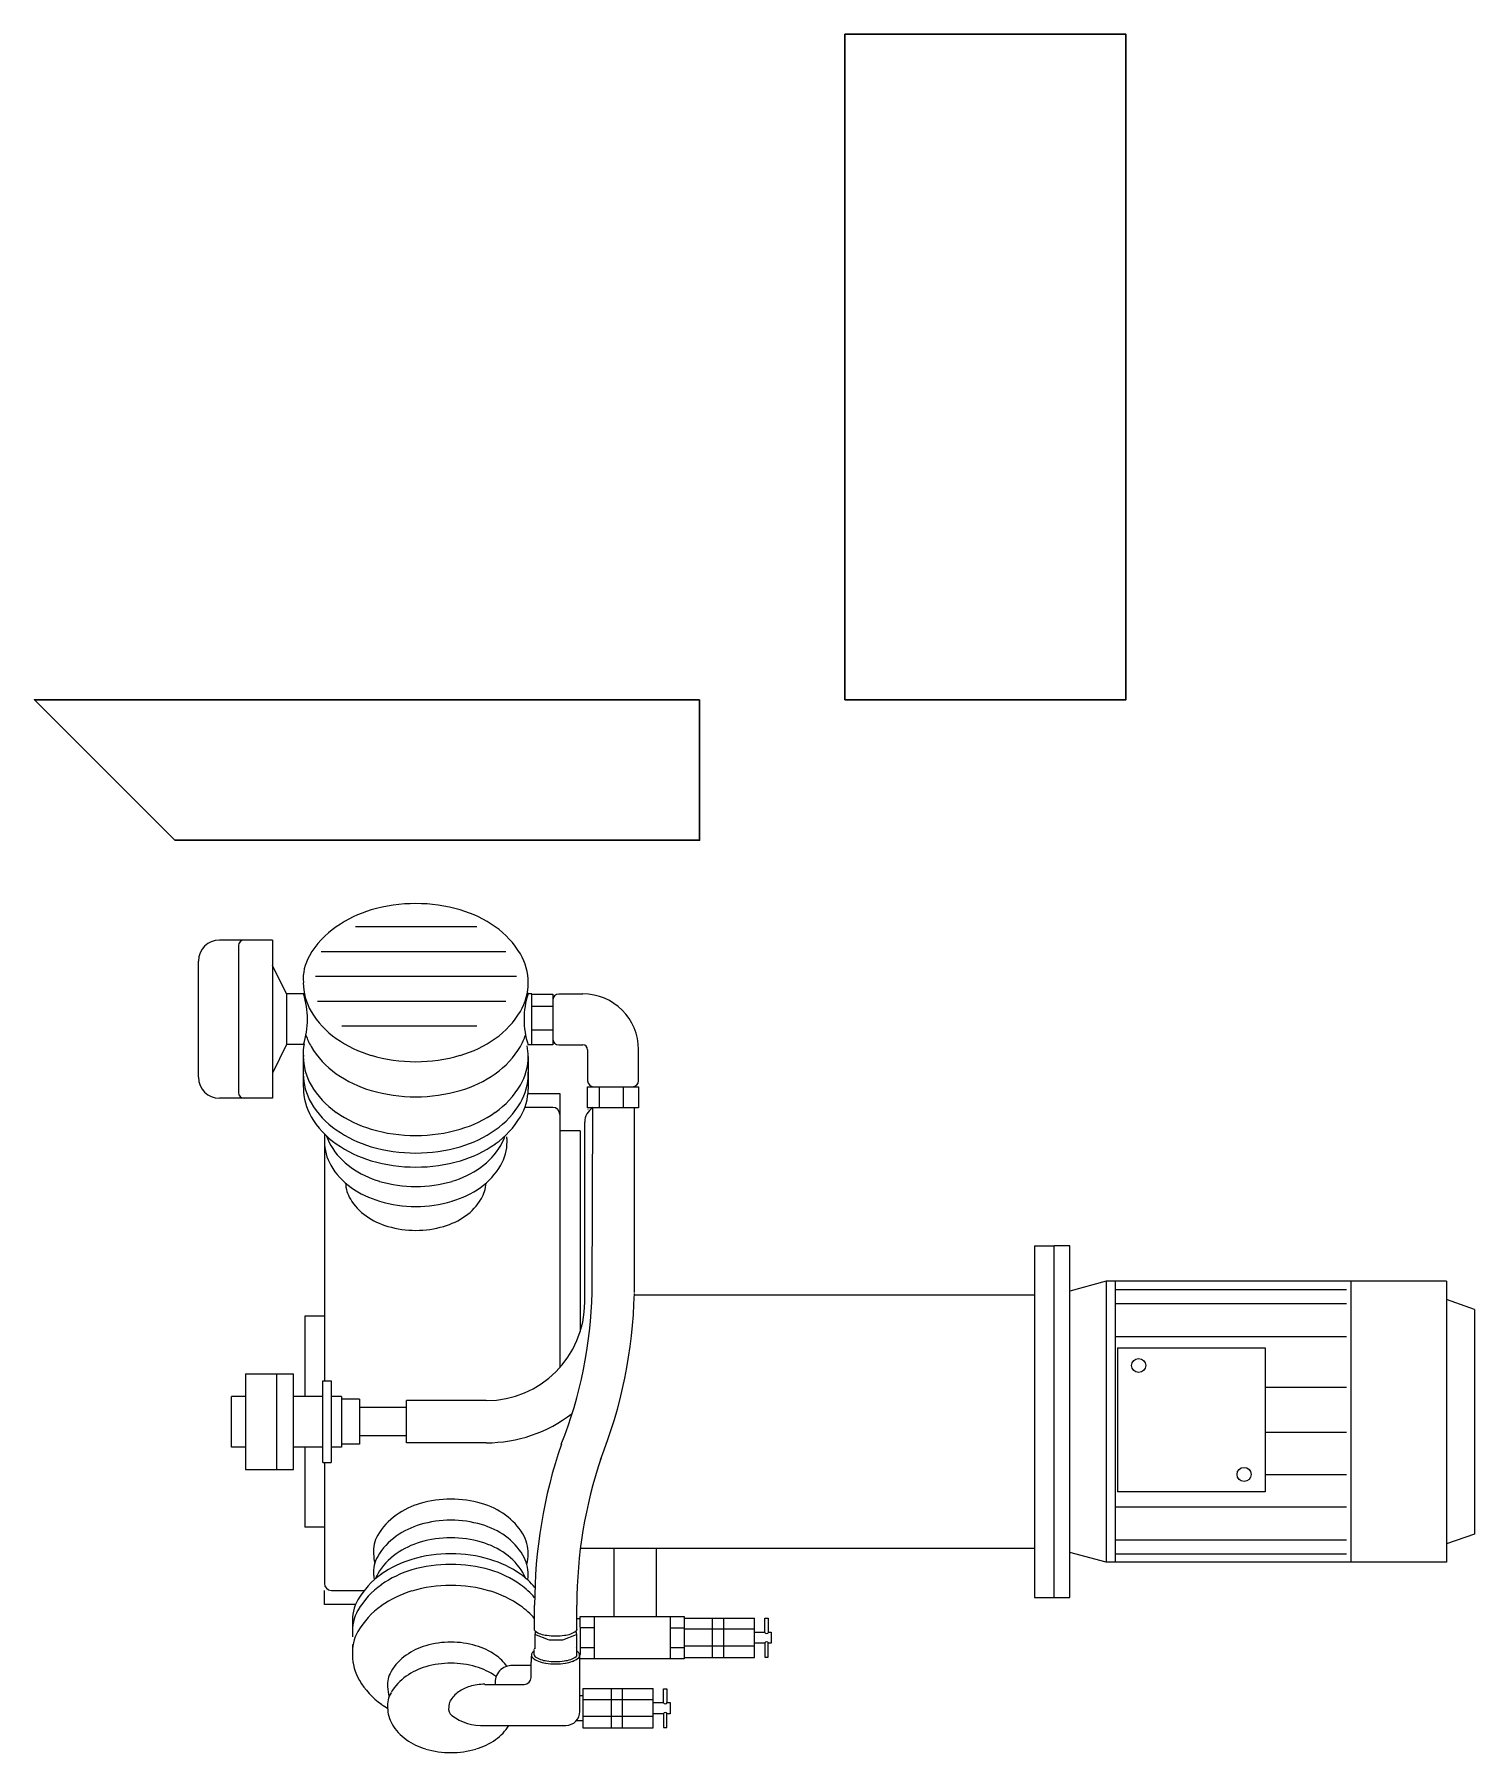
# Model space of a CAD drawing. Header units: millimetres. Extents: x -1838618 to -1600818, y -1770412 to -1553248.
# Drawn here: x -1775014 to -1773477, y -1691224 to -1689391 of the extents above; entities that cross this region are included whole.
import ezdxf

# ---------------------------------------------------------------- set-up
doc = ezdxf.new("R2010")
doc.units = ezdxf.units.MM
doc.header["$LTSCALE"] = 100
doc.layers.add('412equipment', color=6, linetype='Continuous')
doc.layers.add('Vent', color=181, linetype='Continuous', lineweight=30)

# ---------------------------------------------------------------- blocks, each defined once
blk = doc.blocks.new('ENGINEER')
at = {"color": 9}
for p, q in [((-8182.4, 4788.5), (-8217.4, 4788.5)), ((-8160.9, 4788.5), (-8182.4, 4788.5)), ((-8160.9, 4788.5), (-8160.9, 4619.6)), ((-8072.3, 4802.9), (-7942.9, 4802.9)), ((-8197.1, 4782.5), (-8197.1, 4625.6)), ((-8108.9, 4776.3), (-7911.8, 4776.3)), ((-8239.9, 4642.1), (-8239.9, 4766)), ((-8146, 4731.2), (-8160.9, 4761.5)), ((-8114.9, 4749.8), (-7900.3, 4749.8)), ((-8126.8, 4731.2), (-8146, 4731.2)), ((-8146, 4731.2), (-8146, 4676.9)), ((-7884.1, 4731.2), (-7888.2, 4731.2)), ((-7884.1, 4676.9), (-7884.1, 4731.2)), ((-7884.1, 4725.6), (-7884.1, 4730.9)), ((-7884.1, 4730.9), (-7861.8, 4730.9)), ((-7861.8, 4730.9), (-7861.8, 4676.6)), ((-7829.7, 4730.9), (-7855.4, 4730.9)), ((-8112.7, 4723.3), (-7911.8, 4723.3)), ((-7884.2, 4718.1), (-7861.8, 4718.1)), ((-8086.9, 4696.8), (-7942.9, 4696.8)), ((-8146, 4676.9), (-8160.9, 4646.5)), ((-8141.8, 4676.9), (-8146, 4676.9)), ((-8131.9, 4676.9), (-8141.8, 4676.9)), ((-8127.8, 4676.9), (-8131.9, 4676.9)), ((-7888.2, 4676.9), (-7884.1, 4676.9)), ((-7884.2, 4692.6), (-7861.8, 4692.6)), ((-7884.2, 4676.6), (-7884.2, 4679.8)), ((-7861.8, 4676.6), (-7884.2, 4676.6)), ((-7855.4, 4676.6), (-7829.7, 4676.6)), ((-8128.1, 4670.1), (-8128.1, 4635.4)), ((-7887.9, 4664.2), (-7887.9, 4629.5)), ((-7824.6, 4671.5), (-7824.6, 4638.4)), ((-7770.2, 4638.4), (-7770.2, 4671.5)), ((-7888.2, 4624.9), (-7854.2, 4624.9)), ((-7854.2, 4624.9), (-7854.2, 4602.4)), ((-7824.6, 4632), (-7770.2, 4632)), ((-7824.6, 4609.6), (-7824.6, 4632)), ((-7811.8, 4609.6), (-7811.8, 4632)), ((-7786.2, 4609.6), (-7786.2, 4632)), ((-7770.2, 4632), (-7770.2, 4609.6)), ((-8182.4, 4619.6), (-8217.4, 4619.6)), ((-8160.9, 4619.6), (-8182.4, 4619.6)), ((-7861.7, 4609.9), (-7891.6, 4609.9)), ((-7854.2, 4602.4), (-7854.2, 4332.3)), ((-7770.2, 4609.6), (-7824.6, 4609.6)), ((-7824.1, 4607.7), (-7824.2, 4607.7)), ((-7819.7, 4412.5), (-7819, 4609.6)), ((-7774.7, 4412.5), (-7774.7, 4609.6)), ((-7832.5, 4585), (-7854.2, 4585)), ((-7832.5, 4585), (-7832.5, 4370.7)), ((-7827.7, 4402), (-7827.7, 4594.2)), ((-8105.4, 4581.6), (-8105.5, 4318)), ((-7347.5, 4462), (-7347.5, 4087)), ((-7347.5, 4462), (-7326.5, 4462)), ((-7326.5, 4087), (-7326.5, 4462)), ((-7310, 4462), (-7326.5, 4462)), ((-7310, 4087), (-7310, 4462)), ((-7271, 4424.4), (-7310, 4413.9)), ((-7271, 4424.4), (-7271, 4124.6)), ((-6907.9, 4424.4), (-7271, 4424.4)), ((-7261.5, 4424.4), (-7261.5, 4124.6)), ((-7009.9, 4424.4), (-7009.9, 4124.6)), ((-6907.9, 4424.4), (-6907.9, 4124.6)), ((-7347.5, 4409.5), (-7774.7, 4409.5)), ((-7261.5, 4415.5), (-7014.8, 4415.5)), ((-6877.9, 4394.4), (-6907.9, 4405)), ((-8126.5, 4387), (-8126.5, 4301.5)), ((-7261.5, 4400.5), (-7014.8, 4400.5)), ((-6877.9, 4394.4), (-6877.9, 4154.6)), ((-7261.5, 4365.5), (-7014.8, 4365.5)), ((-7259, 4353.3), (-7259, 4199.5)), ((-7259, 4353.3), (-7101.5, 4353.3)), ((-7101.5, 4353.3), (-7101.5, 4199.5)), ((-8189.5, 4325.5), (-8189.5, 4223.5)), ((-8189.5, 4325.5), (-8138.5, 4325.5)), ((-8156.5, 4325.5), (-8156.5, 4223.5)), ((-8138.5, 4223.5), (-8138.5, 4325.5)), ((-8107.3, 4231), (-8107.3, 4318)), ((-8107.3, 4318), (-8098.3, 4318)), ((-8098.3, 4318), (-8098.3, 4231)), ((-7101.5, 4311.2), (-7014.8, 4311.2)), ((-8204.5, 4247.5), (-8204.5, 4301.5)), ((-8189.5, 4301.5), (-8204.5, 4301.5)), ((-8107.3, 4301.5), (-8138.5, 4301.5)), ((-8087.4, 4301.5), (-8098.3, 4301.5)), ((-8087.4, 4301.5), (-8087.4, 4247.5)), ((-8067.9, 4298.5), (-8087.4, 4298.5)), ((-8067.9, 4298.5), (-8067.9, 4250.5)), ((-8017.8, 4252), (-8017.8, 4297)), ((-7101.5, 4263.2), (-7014.8, 4263.2)), ((-8189.5, 4247.5), (-8204.5, 4247.5)), ((-8107.3, 4247.5), (-8138.5, 4247.5)), ((-8126.5, 4247.5), (-8126.5, 4162)), ((-8087.4, 4247.5), (-8098.3, 4247.5)), ((-8067.9, 4250.5), (-8087.4, 4250.5)), ((-8189.5, 4223.5), (-8138.5, 4223.5)), ((-8107.3, 4231), (-8098.3, 4231)), ((-8105.5, 4231), (-8105.5, 4102)), ((-7101.5, 4218.2), (-7014.8, 4218.2)), ((-7101.5, 4199.5), (-7259, 4199.5)), ((-7261.5, 4183.5), (-7014.8, 4183.5)), ((-7261.5, 4148.5), (-7014.8, 4148.5)), ((-6877.9, 4154.6), (-6907.9, 4144.1)), ((-7832.4, 4139.5), (-7347.5, 4139.5)), ((-7796.5, 4139.5), (-7796.5, 4066.5)), ((-7751.5, 4139.5), (-7751.5, 4066.5)), ((-7271, 4124.6), (-7310, 4135.1)), ((-7261.5, 4133.5), (-7014.8, 4133.5)), ((-6907.9, 4124.6), (-7271, 4124.6)), ((-8105.5, 4079.5), (-8105.5, 4094.5)), ((-8098, 4094.5), (-8062.9, 4094.5)), ((-8072.3, 4079.5), (-8105.5, 4079.5)), ((-7881.2, 4052), (-7881.2, 4078.8)), ((-7836.2, 4051.8), (-7836.2, 4078.8)), ((-7347.5, 4087), (-7310, 4087)), ((-7832.5, 4064.1), (-7836.2, 4064.1)), ((-7832.5, 4055.1), (-7832.5, 4066.5)), ((-7832.5, 4066.5), (-7721.5, 4066.5)), ((-7832.5, 4055.1), (-7832.5, 4028)), ((-7817.5, 4054.5), (-7832.5, 4054.5)), ((-7817.5, 4066.5), (-7817.5, 4021.5)), ((-7736.5, 4066.5), (-7736.5, 4021.5)), ((-7736.5, 4054.5), (-7721.5, 4054.5)), ((-7721.5, 4066.5), (-7721.5, 4021.5)), ((-7721.5, 4065), (-7646.5, 4065)), ((-7646.5, 4053), (-7721.5, 4053)), ((-7691.5, 4065), (-7691.5, 4023)), ((-7679.5, 4065), (-7679.5, 4023)), ((-7646.5, 4023), (-7646.5, 4065)), ((-7635.3, 4049.3), (-7635.3, 4064.7)), ((-7635.3, 4064.7), (-7631.8, 4064.7)), ((-7631.8, 4064.7), (-7631.8, 4049.3)), ((-7880.2, 4050.9), (-7881, 4047.5)), ((-7866.2, 4041.8), (-7881, 4047.5)), ((-7881, 4047.5), (-7881, 4032)), ((-7865.9, 4041.8), (-7851.4, 4041.8)), ((-7851.1, 4041.8), (-7836.4, 4047.5)), ((-7837.1, 4050.9), (-7836.4, 4047.5)), ((-7836.4, 4047.5), (-7836.4, 4032)), ((-7646.5, 4035), (-7721.5, 4035)), ((-7646.5, 4050), (-7635.3, 4050)), ((-7635.3, 4038), (-7646.5, 4038)), ((-7635.3, 4038.7), (-7635.3, 4023.3)), ((-7631.8, 4050), (-7628.5, 4050)), ((-7631.8, 4023.3), (-7631.8, 4038.7)), ((-7628.5, 4038), (-7631.8, 4038)), ((-7628.5, 4050), (-7628.5, 4038)), ((-7884.9, 4001.7), (-7884.9, 4018.1)), ((-7881.5, 4025.8), (-7881.5, 4031.5)), ((-7835.9, 4025.8), (-7835.9, 4031.5)), ((-7832.8, 3965.4), (-7832.8, 4018.1)), ((-7832.5, 4033.5), (-7817.5, 4033.5)), ((-7832.5, 4028), (-7832.5, 4026.1)), ((-7721.5, 4021.5), (-7832.5, 4021.5)), ((-7736.5, 4033.5), (-7721.5, 4033.5)), ((-7721.5, 4023), (-7646.5, 4023)), ((-7635.3, 4023.3), (-7631.8, 4023.3)), ((-7885, 4014.3), (-7904.5, 4014.3)), ((-7934.3, 3994.2), (-7892.4, 3994.2)), ((-7832.1, 3982.3), (-7829.6, 3982.3)), ((-7829.6, 3989.8), (-7754.6, 3989.8)), ((-7829.6, 3989.8), (-7829.6, 3947.8)), ((-7799.6, 3989.8), (-7799.6, 3947.8)), ((-7787.6, 3989.8), (-7787.6, 3947.8)), ((-7754.6, 3947.8), (-7754.6, 3989.8)), ((-7743.5, 3989.5), (-7739.9, 3989.5)), ((-7743.5, 3974.2), (-7743.5, 3989.5)), ((-7739.9, 3989.5), (-7739.9, 3974.1)), ((-7754.6, 3977.8), (-7829.6, 3977.8)), ((-7754.6, 3974.8), (-7743.5, 3974.8)), ((-7743.5, 3962.8), (-7754.6, 3962.8)), ((-7743.5, 3963.5), (-7743.5, 3948.1)), ((-7739.9, 3974.8), (-7736.6, 3974.8)), ((-7739.9, 3948.1), (-7739.9, 3963.5)), ((-7736.6, 3962.8), (-7739.9, 3962.8)), ((-7736.6, 3974.8), (-7736.6, 3962.8)), ((-7934.3, 3950.4), (-7847.8, 3950.4)), ((-7829.6, 3955.3), (-7836.7, 3955.3)), ((-7754.6, 3959.8), (-7829.6, 3959.8)), ((-7829.6, 3947.8), (-7754.6, 3947.8)), ((-7743.5, 3948.1), (-7739.9, 3948.1))]:
    blk.add_line(p, q, dxfattribs=at)
at = {"color": 9, "linetype": 'Continuous'}
for p, q in [((-8105.5, 4387), (-8126.5, 4387)), ((-7932.7, 4297), (-8017.8, 4297)), ((-8017.8, 4289.5), (-8067.9, 4289.5)), ((-8017.8, 4259.5), (-8067.9, 4259.5)), ((-7932.7, 4252), (-8017.8, 4252)), ((-8105.5, 4162), (-8126.5, 4162))]:
    blk.add_line(p, q, dxfattribs=at)
at = {"color": 9}
for centre in [(-7236.5, 4334.5), (-7124, 4218.3)]:
    blk.add_circle(centre, 7.5, dxfattribs=at)
for centre, radius, start, end in [((-8008, 4657.3), 170.1, 90, 106.236), ((-8008, 4657.3), 170.1, 73.764, 90), ((-8020.2, 4699.4), 126.2, 106.236, 125.1087), ((-7995.7, 4699.4), 126.2, 54.8913, 73.764), ((-8217.4, 4766), 22.5, 90, 180), ((-8191.1, 4782.5), 6, 90, 180), ((-8035.3, 4720.8), 100.1, 125.1087, 149.4944), ((-7976.9, 4726.1), 93.6, 30.5056, 54.8913), ((-8080, 4747.2), 48.1, 149.4944, 184.9535), ((-7948.3, 4743), 60.3, 0, 30.5056), ((-8067.7, 4743), 60.3, 180, 210.5056), ((-8211.1, 4704), 87.6, 341.938, 18.062), ((-7948.3, 4743), 60.3, 329.4944, 0), ((-7804.8, 4704), 87.6, 161.938, 198.062), ((-7948.3, 4724.3), 60.3, 6.1939, 8.943), ((-7855.4, 4724.5), 6.39, 90, 180), ((-7829.7, 4671.5), 59.5, 0, 90), ((-8039, 4759.9), 93.6, 210.5056, 234.8913), ((-7976.9, 4759.9), 93.6, 305.1087, 329.4944), ((-8080, 4668.4), 48.1, 169.0185, 184.9535), ((-8067.7, 4705.5), 60.3, 197.7835, 210.5056), ((-8020.2, 4786.6), 126.2, 234.8913, 253.764), ((-7995.7, 4786.6), 126.2, 286.236, 305.1087), ((-7948.3, 4705.5), 60.3, 329.4944, 342.2165), ((-7855.4, 4683), 6.39, 180, 270), ((-7829.7, 4671.5), 5.11, 0, 90), ((-8067.7, 4664.3), 60.3, 180, 210.5056), ((-8039, 4722.4), 93.6, 210.5056, 234.8913), ((-8008, 4828.8), 170.1, 253.764, 270), ((-8008, 4828.8), 170.1, 270, 286.236), ((-7976.9, 4722.4), 93.6, 305.1087, 329.4944), ((-7948.3, 4664.3), 60.3, 329.4944, 0), ((-7948.3, 4664.3), 60.3, 0, 10.7511), ((-8217.4, 4642.1), 22.5, 180, 270), ((-8080, 4649.7), 48.1, 177.7678, 184.9535), ((-8080, 4653.4), 48.1, 183.1511, 184.9535), ((-8067.7, 4645.5), 60.3, 180, 210.5056), ((-8020.2, 4749.1), 126.2, 234.8913, 253.764), ((-7995.7, 4749.1), 126.2, 286.236, 305.1087), ((-7948.3, 4645.5), 60.3, 329.4944, 0), ((-7948.3, 4645.5), 60.3, 0, 1.7816), ((-8191.1, 4625.6), 6, 180, 270), ((-8080, 4634.7), 48.1, 179.0923, 184.9535), ((-8067.6, 4630.6), 60.3, 180, 210.5056), ((-8039, 4681.2), 93.6, 210.5056, 234.8913), ((-8008, 4791.3), 170.1, 253.764, 270), ((-8008, 4791.3), 170.1, 270, 286.236), ((-7976.9, 4681.2), 93.6, 305.1087, 329.4944), ((-7948.2, 4630.6), 60.3, 329.4944, 358.9254), ((-7818.2, 4638.4), 6.39, 180, 270), ((-7776.6, 4638.4), 6.39, 270, 0), ((-8039, 4662.4), 93.6, 210.5056, 234.8913), ((-8020.2, 4707.9), 126.2, 234.8913, 253.764), ((-7995.7, 4707.9), 126.2, 286.236, 305.1087), ((-7976.9, 4662.4), 93.6, 305.1087, 329.4944), ((-7861.7, 4602.4), 7.5, 0, 90), ((-7809.7, 4594.2), 18, 120.9999, 180), ((-8039, 4647.5), 93.6, 210.5056, 234.8913), ((-8020.2, 4689.1), 126.2, 234.8913, 253.764), ((-8008, 4750), 170.1, 253.764, 270), ((-8008, 4750), 170.1, 270, 286.236), ((-7995.7, 4689.1), 126.2, 286.236, 305.1087), ((-7976.9, 4647.5), 93.6, 305.1087, 329.4944), ((-8055.9, 4573.2), 49.5, 180, 210.3612), ((-8055.9, 4594.4), 49.5, 197.6841, 210.3612), ((-8032.9, 4607.9), 76.2, 210.3612, 234.7356), ((-8020.2, 4674.2), 126.2, 234.8913, 253.764), ((-8008, 4731.3), 170.1, 253.764, 270), ((-8008, 4731.3), 170.1, 270, 286.236), ((-7995.6, 4674.2), 126.2, 286.236, 305.1087), ((-7983, 4607.9), 76.2, 305.2644, 329.6388), ((-7960, 4594.4), 49.5, 329.6388, 342.3159), ((-7960, 4573.2), 49.5, 329.6388, 0), ((-7960, 4573.2), 49.5, 0, 6.1453), ((-8032.9, 4586.6), 76.2, 210.3612, 234.7356), ((-8007.9, 4716.3), 170.1, 253.764, 270), ((-8007.9, 4716.3), 170.1, 270, 286.236), ((-7983, 4586.6), 76.2, 305.2644, 329.6388), ((-8045.6, 4531.2), 37.4, 183.225, 210.6142), ((-8017.8, 4629.2), 102.3, 234.7356, 253.6751), ((-8007.9, 4662.8), 137.4, 253.6751, 270), ((-8007.9, 4662.8), 137.4, 270, 286.3249), ((-7998.1, 4629.2), 102.3, 286.3249, 305.2644), ((-7970.3, 4531.2), 37.4, 329.3858, 356.775), ((-8027.5, 4541.9), 58.4, 210.6142, 235.008), ((-8017.8, 4608), 102.3, 234.7356, 253.6751), ((-7998.1, 4608), 102.3, 286.3249, 305.2644), ((-7988.4, 4541.9), 58.4, 304.992, 329.3858), ((-8015.7, 4558.8), 79, 235.008, 253.8305), ((-8007.9, 4641.6), 137.4, 253.6751, 270), ((-8007.9, 4641.6), 137.4, 270, 286.3249), ((-8000.2, 4558.8), 79, 286.1695, 304.992), ((-8007.9, 4585.5), 106.8, 253.8305, 270), ((-8007.9, 4585.5), 106.8, 270, 286.1695), ((-7932.7, 4402), 105, 270, 0), ((-8292.5, 4424.5), 473, 338.4205, 358.5519), ((-8292.5, 4424.5), 518, 338.4205, 358.5519), ((-7932.7, 4402), 150, 270, 307.6368), ((-7349.4, 4078.8), 531.7, 161.1563, 180.0002), ((-7349.4, 4078.8), 486.7, 161.1563, 180.0002), ((-7978.8, 4104.1), 86.6, 106.3249, 125.2644), ((-7970.5, 4075.6), 116.3, 90, 106.3249), ((-7970.5, 4075.6), 116.3, 73.6751, 90), ((-7962.1, 4104.1), 86.6, 54.7356, 73.6751), ((-7989, 4118.4), 69, 125.2644, 149.6388), ((-7978.8, 4081.6), 86.6, 106.3249, 125.2644), ((-7970.5, 4053.1), 116.3, 90, 106.3249), ((-7970.5, 4053.1), 116.3, 73.6751, 90), ((-7962.1, 4081.6), 86.6, 54.7356, 73.6751), ((-7949.4, 4122.1), 64.5, 30.3612, 54.7356), ((-8019.6, 4136.4), 33.5, 149.6388, 184.9376), ((-7989, 4095.9), 69, 125.2644, 149.6388), ((-7978.8, 4062.8), 86.6, 106.3249, 125.2644), ((-7970.5, 4034.3), 116.3, 90, 106.3249), ((-7970.5, 4034.3), 116.3, 73.6751, 90), ((-7962.1, 4062.8), 86.6, 54.7356, 73.6751), ((-7949.4, 4099.6), 64.5, 30.3612, 54.7356), ((-7929.9, 4133.5), 41.9, 0, 30.3612), ((-8019.6, 4113.9), 33.5, 149.6388, 184.9376), ((-8011, 4133.5), 41.9, 180, 194.0051), ((-7989, 4077.2), 69, 125.2644, 149.6388), ((-7981.1, 4021.8), 110.2, 106.3249, 125.2644), ((-7970.5, 3985.6), 148, 90, 106.3249), ((-7970.5, 3985.6), 148, 73.6751, 90), ((-7959.8, 4021.8), 110.2, 54.7356, 73.6751), ((-7949.4, 4080.9), 64.5, 30.3612, 54.7356), ((-7929.9, 4111), 41.9, 0, 30.3612), ((-7929.9, 4133.5), 41.9, 344.4324, 0), ((-7994, 4040.1), 87.8, 125.2644, 149.6388), ((-8011, 4111), 41.9, 180, 185.3031), ((-8019.6, 4095.2), 33.5, 149.6388, 159.3788), ((-7981.1, 4010.6), 110.2, 106.3249, 125.2644), ((-7970.5, 3974.3), 148, 90, 106.3249), ((-7970.5, 3974.3), 148, 73.6751, 90), ((-7959.8, 4010.6), 110.2, 54.7356, 73.6751), ((-7943.6, 4044.8), 82.1, 40.1121, 54.7356), ((-7929.9, 4092.3), 41.9, 21.5615, 30.3612), ((-7929.9, 4111), 41.9, 352.2883, 0), ((-8098, 4102), 7.5, 180, 270), ((-7994, 4028.8), 87.8, 125.2644, 149.6388), ((-7981.1, 3988.1), 110.2, 106.3249, 125.2644), ((-7970.5, 3951.8), 148, 90, 106.3249), ((-7970.5, 3951.8), 148, 73.6751, 90), ((-7959.8, 3988.1), 110.2, 54.7356, 73.6751), ((-7943.6, 4033.5), 82.1, 40.4098, 54.7356), ((-8033, 4063), 42.6, 149.6388, 184.9376), ((-8033, 4051.7), 42.6, 149.6388, 184.9376), ((-7994, 4006.3), 87.8, 125.2644, 149.6388), ((-7943.6, 4011), 82.1, 40.4737, 54.7356), ((-8022.1, 4059.3), 53.4, 180, 183.2578), ((-7838.1, 4052.9), 2.24, 307.8146, 8.582), ((-8033, 4029.2), 42.6, 149.6388, 184.9376), ((-8022.1, 4048), 53.4, 180, 183.2578), ((-8022.1, 4036.8), 53.4, 180, 183.2578), ((-7977.3, 3967.5), 70.8, 106.3249, 125.2644), ((-7970.5, 3944.2), 95.1, 90, 106.3249), ((-7970.5, 3944.2), 95.1, 73.6751, 90), ((-7963.6, 3967.5), 70.8, 54.7356, 73.6751), ((-7878.6, 4053.3), 2.83, 206.4168, 232.1854), ((-7869.2, 4065.4), 18.2, 232.1854, 252.1792), ((-7862.9, 4085.1), 38.9, 252.1792, 262.4154), ((-7858.7, 4116.8), 70.8, 262.4154, 270), ((-7858.7, 4116.8), 70.8, 270, 277.5846), ((-7854.5, 4085.1), 38.9, 277.5846, 287.8208), ((-7848.4, 4066.2), 19, 287.8208, 307.8146), ((-7633.5, 4050.9), 2.38, 203.0866, 336.9134), ((-7633.5, 4037.1), 2.38, 23.0866, 156.9134), ((-8022.1, 4025.5), 53.4, 180, 210.3612), ((-7985.6, 3979.3), 56.5, 125.2644, 149.6388), ((-7970.5, 3921.7), 95.1, 90, 106.3249), ((-7970.5, 3921.7), 95.1, 73.6751, 90), ((-7953.2, 3982.3), 52.8, 36.2467, 54.7356), ((-7841.4, 4020.1), 43.5, 172.8583, 182.7294), ((-7880.5, 4025.6), 4.06, 131.8995, 180), ((-7880.5, 4025.6), 4.06, 180, 228.1005), ((-7870.3, 4014.2), 19.3, 125.6473, 131.8995), ((-7870.3, 4036.9), 19.3, 228.1005, 249.6126), ((-7878.7, 4031.6), 2.83, 142.1212, 180), ((-7878.7, 4026), 2.83, 183.8551, 232.1854), ((-7869.3, 4038.1), 18.2, 232.1854, 252.1792), ((-7863.4, 4055.5), 39.1, 249.6126, 261.2485), ((-7863, 4057.8), 38.9, 252.1792, 262.4154), ((-7858.8, 4085), 69, 261.2485, 270), ((-7858.8, 4089.4), 70.8, 262.4154, 270), ((-7858.8, 4089.4), 70.8, 270, 277.5846), ((-7858.8, 4085), 69, 270, 278.7515), ((-7854.5, 4057.8), 38.9, 277.5846, 287.8208), ((-7854.3, 4055.5), 39.1, 278.7515, 290.3874), ((-7848.4, 4038.9), 19, 287.8208, 307.8146), ((-7847.7, 4037.8), 20.3, 290.3874, 311.8995), ((-7838.2, 4025.6), 2.24, 307.8146, 3.6803), ((-7838.8, 4031.6), 2.83, 0, 31.3997), ((-7847.4, 4014.2), 19.3, 48.1005, 53.5375), ((-7837.2, 4025.6), 4.06, 0, 48.1005), ((-7836.3, 4025.1), 3.23, 311.8995, 7.6611), ((-7834, 4026.1), 1.5, 303.9123, 0), ((-7868.8, 4020.5), 36.1, 356.198, 8.4402), ((-7997.3, 4040.1), 82.1, 210.3612, 234.7356), ((-8010.7, 3994), 27.4, 149.6388, 184.9376), ((-7985.6, 3956.8), 56.5, 125.2644, 149.6388), ((-7977.3, 3945), 70.8, 106.3249, 125.2644), ((-7963.6, 3945), 70.8, 54.7356, 73.6751), ((-7905.3, 3996.3), 18, 87.2391, 186.5374), ((-7953.2, 3959.8), 52.8, 54.0527, 54.7356), ((-7892.4, 4001.7), 7.5, 270, 0), ((-8010.7, 3971.5), 27.4, 149.6388, 184.9376), ((-8003.7, 3991.6), 34.3, 180, 197.845), ((-7944.5, 3960.8), 31, 125.2644, 149.6388), ((-7938.9, 3952.8), 40.8, 106.3249, 125.2644), ((-7934.3, 3937.1), 57.2, 90, 106.3249), ((-7981.1, 4063), 110.2, 234.7356, 239.2959), ((-8003.7, 3969.1), 34.3, 180, 210.3612), ((-7964, 3968.2), 9, 168.2756, 232.9787), ((-7961.5, 3970.7), 11.3, 149.6388, 183.0261), ((-7958.6, 3967.1), 14.6, 167.8188, 168.2756), ((-7937.5, 4003.4), 53.1, 232.9787, 273.4262), ((-7847.8, 3965.4), 15, 270, 0), ((-7741.7, 3975.7), 2.38, 203.0866, 336.9134), ((-7741.7, 3961.9), 2.38, 23.0866, 156.9134), ((-7987.7, 3978.5), 52.8, 210.3612, 234.7356), ((-7953.2, 3978.5), 52.8, 305.2644, 327.8402), ((-7977.3, 3993.2), 70.8, 234.7356, 253.6751), ((-7970.5, 4016.5), 95.1, 253.6751, 270), ((-7970.5, 4016.5), 95.1, 270, 286.3249), ((-7963.6, 3993.2), 70.8, 286.3249, 305.2644)]:
    blk.add_arc(centre, radius, start, end, dxfattribs=at)
blk = doc.blocks.new('LOW PLATFOR')
at = {"layer": '412equipment', "color": 7}
blk.add_blockref('ENGINEER', (-800, -9600, 590), dxfattribs=at)
at = {"layer": 'Vent', "color": 9}
mesh = blk.add_polyface(dxfattribs=at)
corners = [(-8350, -3845, 14510), (-8350, -3845, 13660), (-8350, -4555, 13660), (-8350, -4555, 14510), (-8050, -3845, 14360), (-8050, -3845, 13660), (-8050, -4555, 13660), (-8050, -4555, 14360)]
mesh.append_faces([[corners[k] for k in face] for face in [(0, 4, 7, 3), (0, 4, 5, 1), (1, 5, 6, 2), (3, 7, 6, 2)]], dxfattribs={"color": 9})
mesh = blk.add_polyface(dxfattribs=at)
corners = [(-8505, -4555, 14380), (-8505, -4555, 14190), (-9215, -4555, 14190), (-9215, -4555, 14380), (-8505, -4705, 14380), (-8505, -4705, 14190), (-9065, -4705, 14190), (-9065, -4705, 14380)]
mesh.append_faces([[corners[k] for k in face] for face in [(0, 4, 7, 3), (0, 4, 5, 1), (1, 5, 6, 2), (3, 7, 6, 2)]], dxfattribs={"color": 9})

msp = doc.modelspace()

# ---------------------------------------------------------------- block references
at = {"layer": '412equipment', "color": 7}
msp.add_blockref('LOW PLATFOR', (-1765798.6, -1685545.7), dxfattribs=at)

doc.saveas('drawing.dxf')
